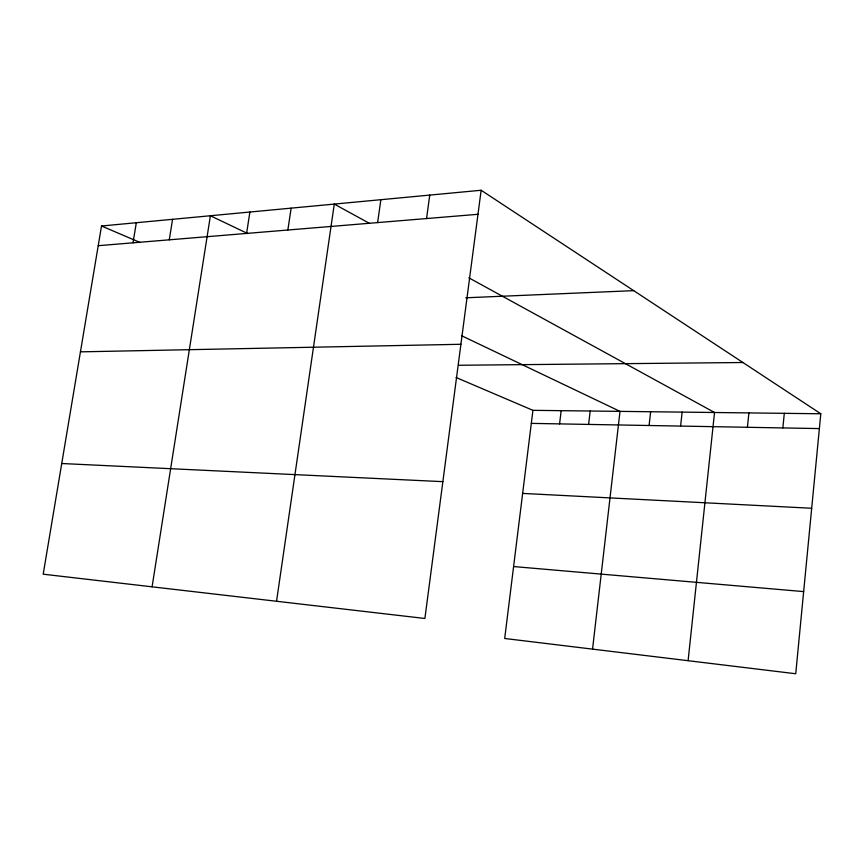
<?xml version="1.0" encoding="UTF-8"?>
<svg xmlns="http://www.w3.org/2000/svg" width="864" height="864" viewBox="0 0 864 864"><rect width="100%" height="100%" fill="white"/><g stroke="black" fill="none" stroke-linecap="round" stroke-linejoin="round"><path stroke-width="1.3" d="M481.14 190.253L424.894 618.473L43.2 574.193L101.52 226.001L481.14 190.253L820.8 413.77L795.733 673.747L504.695 638.485L532.926 410.335L456.095 377.503M782.849 427.928L784.307 413.327M747.414 427.291L748.904 412.906M688.1 660.712L714.539 412.495L468.839 277.83M680.605 426.082L682.139 412.117M649.091 425.509L650.635 411.739M592.553 649.134L620.006 411.372L461.614 335.729M588.611 424.418L590.188 411.016M559.58 423.889L561.179 410.67M426.557 218.549L429.754 195.091M377.633 222.588L380.862 199.692M276.545 601.268L334.282 204.088L369.576 223.43M287.863 230.018L291.136 208.148M246.596 233.431L249.88 212.036M152.086 586.829L210.395 215.752L247.687 233.561M169.279 239.825L172.573 219.316M133.013 242.816L136.318 222.728M98.215 245.7L477.986 214.294M465.793 297.788L633.712 290.65M80.438 351.853L460.912 344.282M458.536 365.267L742.921 362.513M532.926 410.335L820.8 413.77M531.306 423.382L819.374 428.587M61.733 463.514L442.865 481.658M522.644 493.409L811.685 508.259M513.594 566.546L803.65 591.602M101.52 226.001L140.119 242.503"/></g></svg>
